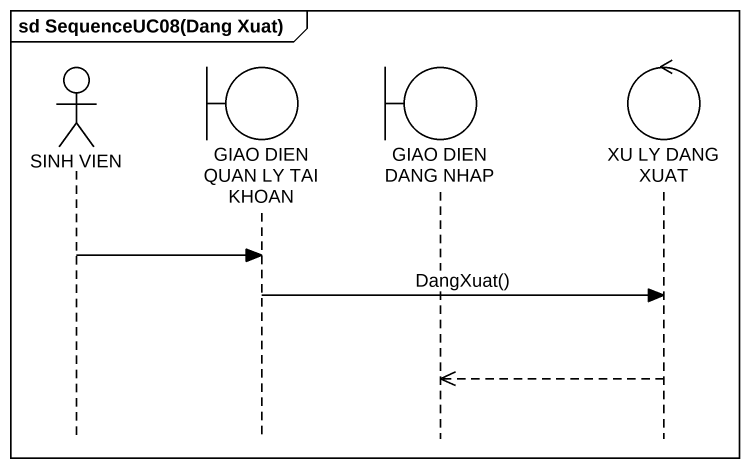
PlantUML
@startuml
mainframe sd SequenceUC08(Dang Xuat)
hide footbox
actor "SINH VIEN" as SINH_VIEN
boundary "GIAO DIEN QUAN LY TAI KHOAN" as GIAO_DIEN_QUAN_LY_TAI_KHOAN
boundary "GIAO DIEN DANG NHAP" as GIAO_DIEN_DANG_NHAP
control "XU LY DANG XUAT" as XU_LY_DANG_XUAT

SINH_VIEN -> GIAO_DIEN_QUAN_LY_TAI_KHOAN
GIAO_DIEN_QUAN_LY_TAI_KHOAN -> XU_LY_DANG_XUAT : DangXuat()
XU_LY_DANG_XUAT -->> GIAO_DIEN_DANG_NHAP
@enduml
